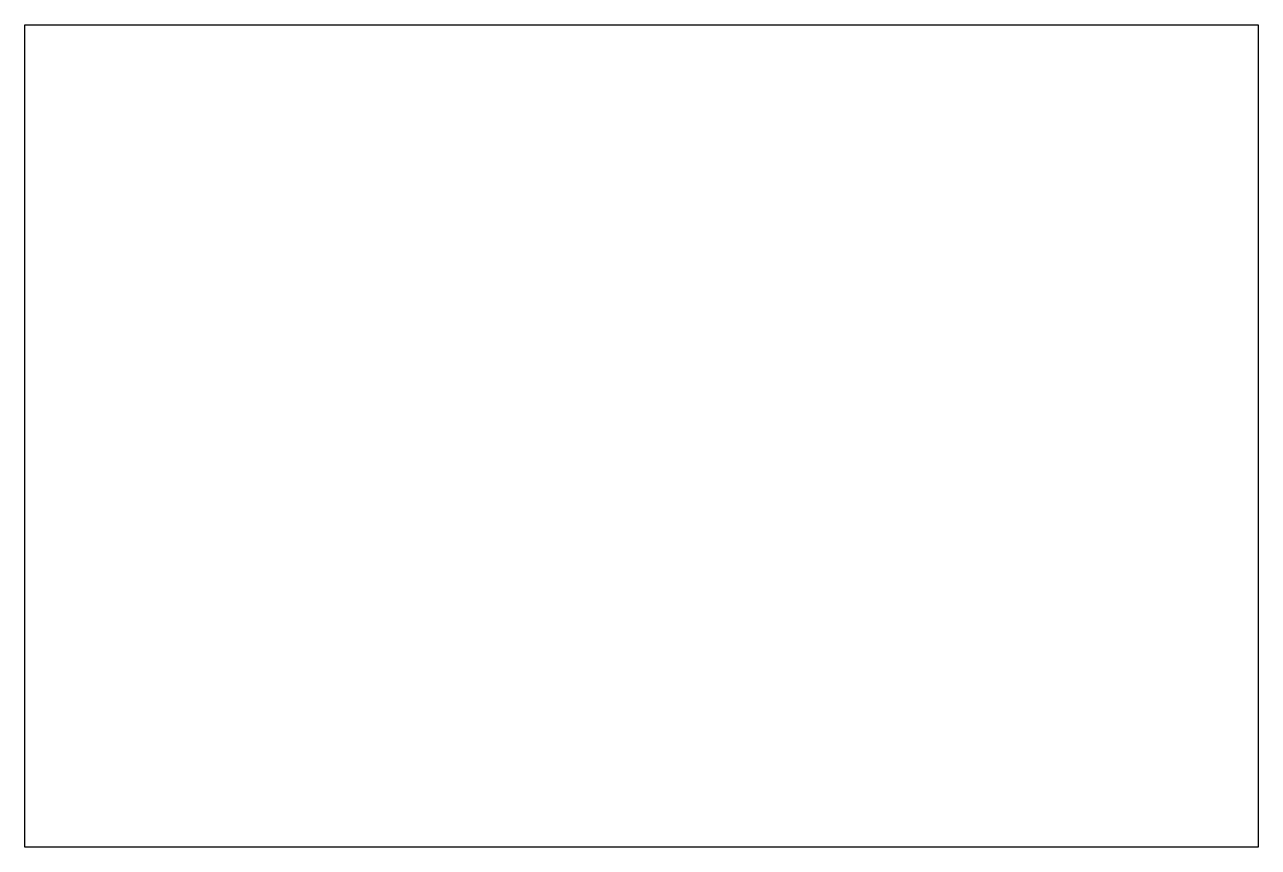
# Model space of a CAD drawing. Header units: millimetres. Extents: x 0 to 38.1, y 1000 to 1025.4.
import ezdxf

# ---------------------------------------------------------------- set-up
doc = ezdxf.new("R2010")
doc.units = ezdxf.units.MM
doc.header["$XCLIPFRAME"] = 2
picture_1 = doc.add_image_def('image1.png', size_in_pixel=(300, 200))

msp = doc.modelspace()

# ---------------------------------------------------------------- pictures from other files: only their frames are drawn
image = msp.add_image(picture_1, insert=(0, 1000), size_in_units=(76.2, 50.8))
image.set_boundary_path([(-0.5, 99.5), (149.5, 199.5)])

doc.saveas('drawing.dxf')
